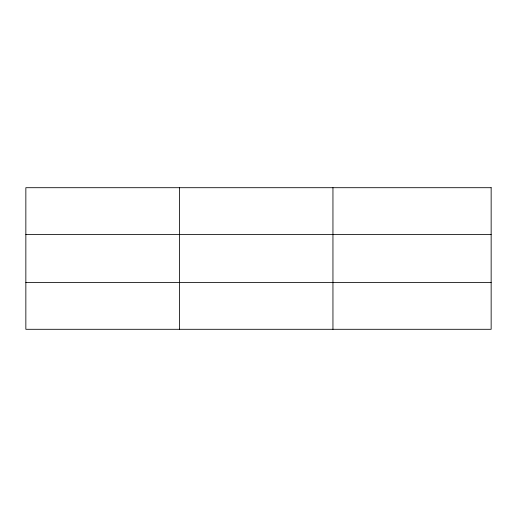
<?xml version="1.0" encoding="UTF-8"?>
<svg xmlns="http://www.w3.org/2000/svg" width="517" height="517" viewBox="0 0 517 517"><rect width="100%" height="100%" fill="white"/><g stroke="black" fill="none" stroke-linecap="round" stroke-linejoin="round"><path stroke-width="0.78" d="M179.399 329.297L179.399 187.703M332.948 329.297L332.948 187.703M25.85 234.427L491.15 234.427M25.85 282.573L491.15 282.573M491.15 187.703L491.15 329.297L25.85 329.297L25.85 187.703L491.15 187.703"/></g></svg>
